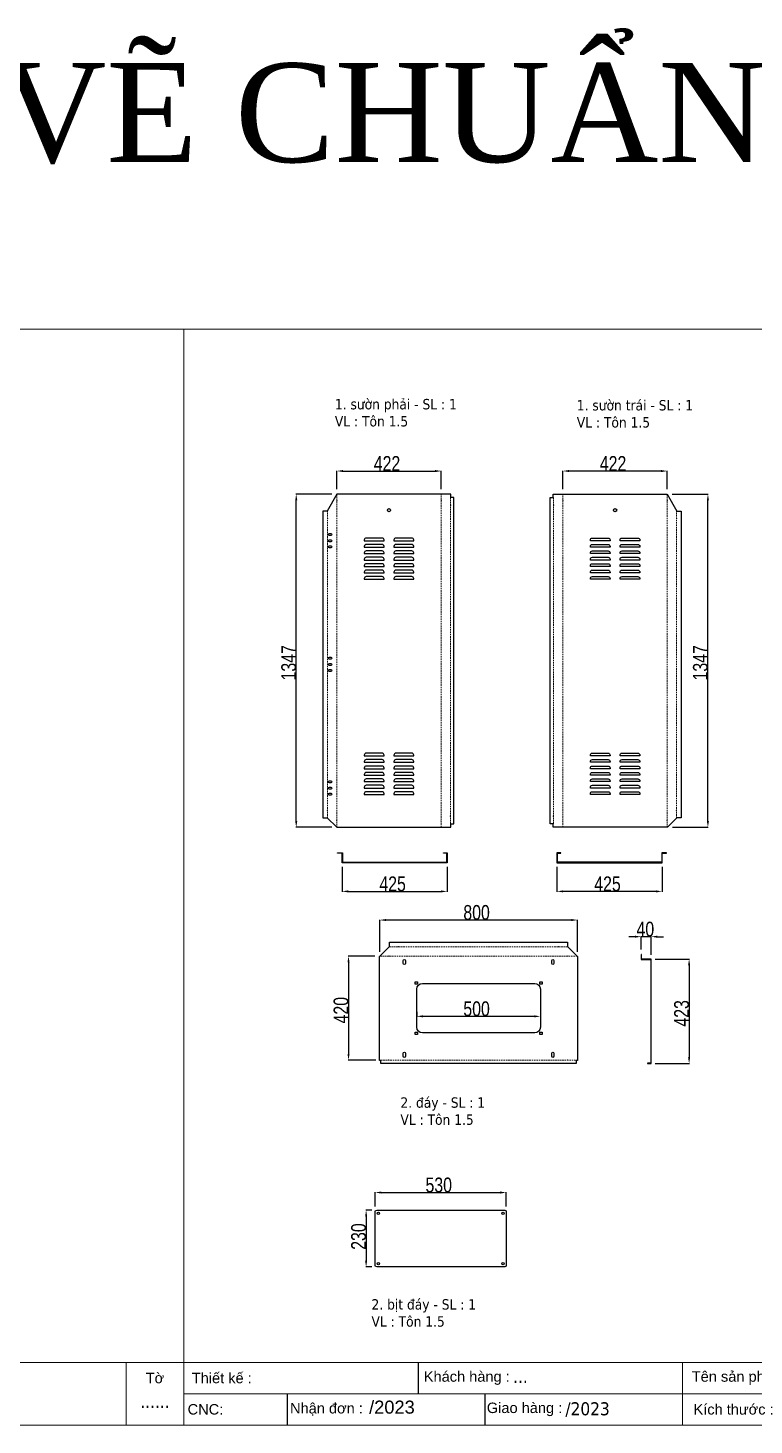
# Model space of a CAD drawing. Header units: inches. Extents: x 21 to 136330, y 8 to 58290.
# Drawn here: x 7314 to 10250, y 31248 to 36897 of the extents above; entities that cross this region are included whole.
import ezdxf
from ezdxf.enums import TextEntityAlignment as Align

# ---------------------------------------------------------------- set-up
doc = ezdxf.new("R2010")
doc.units = ezdxf.units.IN
doc.header["$MEASUREMENT"] = 0
doc.linetypes.add('HIDDEN', pattern=[9.525, 6.35, -3.175])
for name, color, linetype in [('0 KHUNG KT01', 7, 'Continuous'), ('1-EMC-ACESS', 4, 'Continuous'), ('@.0.DM. NÉT CHÍNH', 7, 'Continuous')]:
    doc.layers.add(name, color=color, linetype=linetype)
doc.layers.add('0 TĂNG CỨNG', color=7, linetype='Continuous', lineweight=15)
doc.layers.add('@.0.DM. NÉT ĐỨT', color=8, linetype='HIDDEN', lineweight=9)
doc.layers.add('@.DM. KÍCH THƯỚC', color=8, linetype='Continuous', transparency=0.2)
doc.layers.add('@.DM. KÍCH THƯỚC @ 1', color=8, linetype='Continuous', transparency=0.2)
doc.styles.add('ARIAL', font='arial.ttf')
doc.styles.add('Note Text (ISO)', font='tahoma.ttf')
doc.styles.add('roman', font='roman.shx', dxfattribs={"width": 0.8})
doc.styles.add('Tahoma (Input Text)', font='tahoma.ttf')
doc.dimstyles.new('Kích thước Duy Mạnh', dxfattribs={"dimtxt": 30, "dimasz": 25, "dimexe": 1.25, "dimexo": 20, "dimtad": 1, "dimdec": 1, "dimtxsty": 'roman', "dimcen": 2.5, "dimclrd": 8, "dimclre": 8, "dimclrt": 2, "dimadec": 0, "dimazin": 0, "dimtfac": 1, "dimtdec": 1, "dimtix": 1, "dimtmove": 0, "dimatfit": 3, "dimfxl": 1, "dimtfillclr": 1, "dimarcsym": 0})

# ---------------------------------------------------------------- blocks, each defined once
blk = doc.blocks.new('KHUNG KT1')
at = {"color": 7}
for p, q in [((7128, -4752), (0, -4752)), ((2294.1, -4752), (2294.1, -5040)), ((4052.8, -4752), (4052.8, -5040)), ((4868.8, -4752), (4868.8, -5040)), ((6864, -4752), (6864, -5040)), ((5128.7, -4812), (5128.7, -4980)), ((4848, -4896), (0, -4896))]:
    blk.add_line(p, q, dxfattribs=at)
blk.add_lwpolyline([(0, 0), (7128, 0), (7128, -5040), (0, -5040)], close=True, dxfattribs=at)
at = {"layer": '0 KHUNG KT01'}
for p, q in [((1077.9, -4752), (1077.9, -4896)), ((476.3, -4896), (476.3, -5040)), ((1385.1, -4896), (1385.1, -5040))]:
    blk.add_line(p, q, dxfattribs=at)
at = {"color": 2, "char_height": 48, "style": 'ARIAL'}
for s, insert, width, attachment_point in [('  Thiết kế :', (0, -4824), 2202.321, 4), ('  Khách hàng :', (1066.9, -4824), 2202.321, 4), ('  Tên sản phẩm :', (2299.1, -4824), 2202.321, 4), ('  Số lượng :', (4052.8, -4824), 2202.321, 4), ('cái', (4695, -4824), 2202.321, 4), ('Tờ', (6996, -4824), 264, 5), ('Thông\\Ptin :', (4998.8, -4896), 259.945, 5), ('CNC:', (18.2, -4968), 2202.321, 4), ('  Nhận đơn :', (451.9, -4968), 2202.321, 4), ('  Giao hàng :', (1356.7, -4968), 2202.321, 4), ('  Kích thước :', (2307, -4968), 2202.321, 4), ('  Loại tôn :', (4052.8, -4968), 2202.321, 4), ('mm', (3729.5, -4968), 2202.321, 4), ('mm', (4669.3, -4968), 2202.321, 4)]:
    blk.add_mtext(s, dxfattribs=dict(at, insert=insert, width=width, attachment_point=attachment_point))
at = {"color": 1, "style": 'Tahoma (Input Text)', "flags": 8}
for tag, p in [('#01', (328.9, -4851.1)), ('#03', (1514.7, -4846.3)), ('#05', (2819, -4851.1)), ('#07', (4424, -4851.1)), ('#09', (5172.9, -4851.1)), ('#02', (189.8, -4995.1)), ('#04', (1755.3, -4995.1)), ('#06', (2727.8, -4995.1)), ('#08', (4382.7, -4995.1)), ('#10', (5172.9, -4995.1))]:
    blk.add_attdef(tag, p, '', height=60, dxfattribs=at)
blk.add_attdef('#11', text='', height=60, dxfattribs=at).set_placement((6996, -4961.6), align=Align.CENTER)
at = {"layer": '0 TĂNG CỨNG', "color": 1, "style": 'ARIAL'}
blk.add_attdef('#12', (852.8, -4987.6), '', height=60, dxfattribs=at)
blk = doc.blocks.new('*D493')
at = {"layer": '@.DM. KÍCH THƯỚC', "color": 8, "lineweight": -2, "transparency": 16777216}
for p, q in [((8736, 33162.1), (8736, 33291.3)), ((9536, 33162.1), (9536, 33291.3))]:
    blk.add_line(p, q, dxfattribs=at)
at = {"layer": '@.DM. KÍCH THƯỚC', "lineweight": -2, "transparency": 16777216}
blk.add_line((9511, 33290), (8761, 33290), dxfattribs=at)
at = {"layer": '@.DM. KÍCH THƯỚC', "transparency": 16777216}
for points in [[(8761, 33294.2), (8761, 33285.9), (8736, 33290)], [(9511, 33294.2), (9511, 33285.9), (9536, 33290)]]:
    blk.add_solid(points, dxfattribs=at)
at = {"layer": 'Defpoints', "color": 0, "transparency": 16777216}
for p in [(8736, 33290), (8736, 33142.1), (9536, 33142.1)]:
    blk.add_point(p, dxfattribs=at)
at = {"layer": '@.DM. KÍCH THƯỚC', "color": 2, "transparency": 16777216, "insert": (9074.3, 33350.7), "char_height": 60, "attachment_point": 1, "style": 'roman'}
blk.add_mtext('800', dxfattribs=at)
blk = doc.blocks.new('*D494')
at = {"layer": '@.DM. KÍCH THƯỚC', "color": 8, "lineweight": -2, "transparency": 16777216}
for p, q in [((8718, 32131.2), (8718, 32189.5)), ((9248, 32131.2), (9248, 32189.5))]:
    blk.add_line(p, q, dxfattribs=at)
at = {"layer": '@.DM. KÍCH THƯỚC', "lineweight": -2, "transparency": 16777216}
blk.add_line((8743, 32188.2), (9223, 32188.2), dxfattribs=at)
at = {"layer": '@.DM. KÍCH THƯỚC', "transparency": 16777216}
for points in [[(8743, 32192.4), (8743, 32184), (8718, 32188.2)], [(9223, 32192.4), (9223, 32184), (9248, 32188.2)]]:
    blk.add_solid(points, dxfattribs=at)
at = {"layer": 'Defpoints', "color": 0, "transparency": 16777216}
for p in [(9248, 32188.2), (8718, 32111.2), (9248, 32111.2)]:
    blk.add_point(p, dxfattribs=at)
at = {"layer": '@.DM. KÍCH THƯỚC', "color": 2, "transparency": 16777216, "insert": (8921.3, 32248.8), "char_height": 60, "attachment_point": 1, "style": 'roman'}
blk.add_mtext('530', dxfattribs=at)
blk = doc.blocks.new('*D495')
at = {"layer": '@.DM. KÍCH THƯỚC', "color": 8, "lineweight": -2, "transparency": 16777216}
for p, q in [((8704, 32117.2), (8680, 32117.2)), ((8704, 31887.2), (8680, 31887.2))]:
    blk.add_line(p, q, dxfattribs=at)
at = {"layer": '@.DM. KÍCH THƯỚC', "lineweight": -2, "transparency": 16777216}
blk.add_line((8681.2, 32092.2), (8681.2, 31912.2), dxfattribs=at)
at = {"layer": '@.DM. KÍCH THƯỚC', "transparency": 16777216}
for points in [[(8677.1, 32092.2), (8685.4, 32092.2), (8681.2, 32117.2)], [(8677.1, 31912.2), (8685.4, 31912.2), (8681.2, 31887.2)]]:
    blk.add_solid(points, dxfattribs=at)
at = {"layer": 'Defpoints', "color": 0, "transparency": 16777216}
for p in [(8724, 32117.2), (8681.2, 31887.2), (8724, 31887.2)]:
    blk.add_point(p, dxfattribs=at)
at = {"layer": '@.DM. KÍCH THƯỚC', "color": 2, "transparency": 16777216, "insert": (8620.6, 31956.6), "char_height": 60, "attachment_point": 1, "rotation": 90, "style": 'roman'}
blk.add_mtext('230', dxfattribs=at)
blk = doc.blocks.new('*D496')
at = {"layer": '@.DM. KÍCH THƯỚC', "color": 8, "lineweight": -2, "transparency": 16777216}
for p, q in [((8886, 32919), (8886, 32899.4)), ((9386, 32919), (9386, 32899.4))]:
    blk.add_line(p, q, dxfattribs=at)
at = {"layer": '@.DM. KÍCH THƯỚC', "lineweight": -2, "transparency": 16777216}
blk.add_line((9361, 32900.6), (8911, 32900.6), dxfattribs=at)
at = {"layer": '@.DM. KÍCH THƯỚC', "transparency": 16777216}
for points in [[(8911, 32904.8), (8911, 32896.4), (8886, 32900.6)], [(9361, 32904.8), (9361, 32896.4), (9386, 32900.6)]]:
    blk.add_solid(points, dxfattribs=at)
at = {"layer": 'Defpoints', "color": 0, "transparency": 16777216}
for p in [(8886, 32939), (9386, 32939), (8886, 32900.6)]:
    blk.add_point(p, dxfattribs=at)
at = {"layer": '@.DM. KÍCH THƯỚC', "color": 2, "transparency": 16777216, "insert": (9074.3, 32961.2), "char_height": 60, "attachment_point": 1, "style": 'roman'}
blk.add_mtext('500', dxfattribs=at)
blk = doc.blocks.new('*D498')
at = {"layer": '@.DM. KÍCH THƯỚC', "color": 8, "lineweight": -2, "transparency": 16777216}
for p, q in [((8562.7, 35032.2), (8562.7, 35106.8)), ((8985.1, 35032.2), (8985.1, 35106.8))]:
    blk.add_line(p, q, dxfattribs=at)
at = {"layer": '@.DM. KÍCH THƯỚC', "lineweight": -2, "transparency": 16777216}
blk.add_line((8587.7, 35105.5), (8960.1, 35105.5), dxfattribs=at)
at = {"layer": '@.DM. KÍCH THƯỚC', "transparency": 16777216}
for points in [[(8587.7, 35109.7), (8587.7, 35101.3), (8562.7, 35105.5)], [(8960.1, 35109.7), (8960.1, 35101.3), (8985.1, 35105.5)]]:
    blk.add_solid(points, dxfattribs=at)
at = {"layer": 'Defpoints', "color": 0, "transparency": 16777216}
for p in [(8985.1, 35105.5), (8562.7, 35012.2), (8985.1, 35012.2)]:
    blk.add_point(p, dxfattribs=at)
at = {"layer": '@.DM. KÍCH THƯỚC', "color": 2, "transparency": 16777216, "insert": (8712.2, 35166.1), "char_height": 60, "attachment_point": 1, "style": 'roman'}
blk.add_mtext('422', dxfattribs=at)
blk = doc.blocks.new('*D499')
at = {"layer": '@.DM. KÍCH THƯỚC', "color": 8, "lineweight": -2, "transparency": 16777216}
for p, q in [((8542.7, 35012.2), (8397.4, 35012.2)), ((8542.1, 33665.2), (8397.4, 33665.2))]:
    blk.add_line(p, q, dxfattribs=at)
at = {"layer": '@.DM. KÍCH THƯỚC', "lineweight": -2, "transparency": 16777216}
blk.add_line((8398.6, 33690.2), (8398.6, 34987.2), dxfattribs=at)
at = {"layer": '@.DM. KÍCH THƯỚC', "transparency": 16777216}
for points in [[(8394.5, 34987.2), (8402.8, 34987.2), (8398.6, 35012.2)], [(8394.5, 33690.2), (8402.8, 33690.2), (8398.6, 33665.2)]]:
    blk.add_solid(points, dxfattribs=at)
at = {"layer": 'Defpoints', "color": 0, "transparency": 16777216}
for p in [(8398.6, 35012.2), (8562.7, 35012.2), (8562.1, 33665.2)]:
    blk.add_point(p, dxfattribs=at)
at = {"layer": '@.DM. KÍCH THƯỚC', "color": 2, "transparency": 16777216, "insert": (8338, 34258.7), "char_height": 60, "attachment_point": 1, "rotation": 90, "style": 'roman'}
blk.add_mtext('1347', dxfattribs=at)
blk = doc.blocks.new('*D502')
at = {"layer": '@.DM. KÍCH THƯỚC', "color": 8, "lineweight": -2, "transparency": 16777216}
for p, q in [((8716.9, 33143.8), (8608.9, 33143.8)), ((8721, 32723.4), (8608.9, 32723.4))]:
    blk.add_line(p, q, dxfattribs=at)
at = {"layer": '@.DM. KÍCH THƯỚC', "lineweight": -2, "transparency": 16777216}
blk.add_line((8610.1, 33118.8), (8610.1, 32748.4), dxfattribs=at)
at = {"layer": '@.DM. KÍCH THƯỚC', "transparency": 16777216}
for points in [[(8606, 33118.8), (8614.3, 33118.8), (8610.1, 33143.8)], [(8606, 32748.4), (8614.3, 32748.4), (8610.1, 32723.4)]]:
    blk.add_solid(points, dxfattribs=at)
at = {"layer": 'Defpoints', "color": 0, "transparency": 16777216}
for p in [(8736.9, 33143.8), (8610.1, 32723.4), (8741, 32723.4)]:
    blk.add_point(p, dxfattribs=at)
at = {"layer": '@.DM. KÍCH THƯỚC', "color": 2, "transparency": 16777216, "insert": (8549.5, 32871.9), "char_height": 60, "attachment_point": 1, "rotation": 90, "style": 'roman'}
blk.add_mtext('420', dxfattribs=at)
blk = doc.blocks.new('*D503')
at = {"layer": '@.DM. KÍCH THƯỚC', "color": 8, "lineweight": -2, "transparency": 16777216}
for p, q in [((9850.4, 33132.3), (9988.4, 33132.3)), ((9850.4, 32709.3), (9988.4, 32709.3))]:
    blk.add_line(p, q, dxfattribs=at)
at = {"layer": '@.DM. KÍCH THƯỚC', "lineweight": -2, "transparency": 16777216}
blk.add_line((9987.2, 33107.3), (9987.2, 32734.3), dxfattribs=at)
at = {"layer": '@.DM. KÍCH THƯỚC', "transparency": 16777216}
for points in [[(9983, 33107.3), (9991.3, 33107.3), (9987.2, 33132.3)], [(9983, 32734.3), (9991.3, 32734.3), (9987.2, 32709.3)]]:
    blk.add_solid(points, dxfattribs=at)
at = {"layer": 'Defpoints', "color": 0, "transparency": 16777216}
for p in [(9830.4, 33132.3), (9830.4, 32709.3), (9987.2, 32709.3)]:
    blk.add_point(p, dxfattribs=at)
at = {"layer": '@.DM. KÍCH THƯỚC', "color": 2, "transparency": 16777216, "insert": (9926.5, 32859.1), "char_height": 60, "attachment_point": 1, "rotation": 90, "style": 'roman'}
blk.add_mtext('423', dxfattribs=at)
blk = doc.blocks.new('*D504')
at = {"layer": '@.DM. KÍCH THƯỚC', "color": 8, "lineweight": -2, "transparency": 16777216}
for p, q in [((8583.9, 33504.9), (8583.9, 33404.5)), ((9008.9, 33504.9), (9008.9, 33404.5))]:
    blk.add_line(p, q, dxfattribs=at)
at = {"layer": '@.DM. KÍCH THƯỚC', "lineweight": -2, "transparency": 16777216}
blk.add_line((8608.9, 33405.8), (8983.9, 33405.8), dxfattribs=at)
at = {"layer": '@.DM. KÍCH THƯỚC', "transparency": 16777216}
for points in [[(8608.9, 33410), (8608.9, 33401.6), (8583.9, 33405.8)], [(8983.9, 33410), (8983.9, 33401.6), (9008.9, 33405.8)]]:
    blk.add_solid(points, dxfattribs=at)
at = {"layer": 'Defpoints', "color": 0, "transparency": 16777216}
for p in [(8583.9, 33524.9), (9008.9, 33524.9), (9008.9, 33405.8)]:
    blk.add_point(p, dxfattribs=at)
at = {"layer": '@.DM. KÍCH THƯỚC', "color": 2, "transparency": 16777216, "insert": (8734.7, 33466.4), "char_height": 60, "attachment_point": 1, "style": 'roman'}
blk.add_mtext('425', dxfattribs=at)
blk = doc.blocks.new('*D527')
at = {"layer": '@.DM. KÍCH THƯỚC', "lineweight": -2, "transparency": 16777216}
for p, q in [((9768.4, 33222.6), (9743.4, 33222.6)), ((9833.4, 33222.6), (9793.4, 33222.6)), ((9858.4, 33222.6), (9883.4, 33222.6))]:
    blk.add_line(p, q, dxfattribs=at)
at = {"layer": '@.DM. KÍCH THƯỚC', "color": 8, "lineweight": -2, "transparency": 16777216}
for p, q in [((9793.4, 33170.8), (9793.4, 33223.9)), ((9833.4, 33149.3), (9833.4, 33223.9))]:
    blk.add_line(p, q, dxfattribs=at)
at = {"layer": '@.DM. KÍCH THƯỚC', "transparency": 16777216}
for points in [[(9768.4, 33226.8), (9768.4, 33218.5), (9793.4, 33222.6)], [(9858.4, 33226.8), (9858.4, 33218.5), (9833.4, 33222.6)]]:
    blk.add_solid(points, dxfattribs=at)
at = {"layer": 'Defpoints', "color": 0, "transparency": 16777216}
for p in [(9793.4, 33222.6), (9793.4, 33150.8), (9833.4, 33129.3)]:
    blk.add_point(p, dxfattribs=at)
at = {"layer": '@.DM. KÍCH THƯỚC', "color": 2, "transparency": 16777216, "insert": (9774.5, 33283.3), "char_height": 60, "attachment_point": 1, "style": 'roman'}
blk.add_mtext('40', dxfattribs=at)
blk = doc.blocks.new('*D618')
at = {"layer": '@.DM. KÍCH THƯỚC', "color": 8, "lineweight": -2, "transparency": 16777216}
for p, q in [((9476.6, 35032.2), (9476.6, 35106.8)), ((9899, 35032.2), (9899, 35106.8))]:
    blk.add_line(p, q, dxfattribs=at)
at = {"layer": '@.DM. KÍCH THƯỚC', "lineweight": -2, "transparency": 16777216}
blk.add_line((9874, 35105.5), (9501.6, 35105.5), dxfattribs=at)
at = {"layer": '@.DM. KÍCH THƯỚC', "transparency": 16777216}
for points in [[(9501.6, 35109.7), (9501.6, 35101.3), (9476.6, 35105.5)], [(9874, 35109.7), (9874, 35101.3), (9899, 35105.5)]]:
    blk.add_solid(points, dxfattribs=at)
at = {"layer": 'Defpoints', "color": 0, "transparency": 16777216}
for p in [(9476.6, 35105.5), (9476.6, 35012.2), (9899, 35012.2)]:
    blk.add_point(p, dxfattribs=at)
at = {"layer": '@.DM. KÍCH THƯỚC', "color": 2, "transparency": 16777216, "insert": (9626.1, 35166.1), "char_height": 60, "attachment_point": 1, "style": 'roman'}
blk.add_mtext('422', dxfattribs=at)
blk = doc.blocks.new('*D619')
at = {"layer": '@.DM. KÍCH THƯỚC', "color": 8, "lineweight": -2, "transparency": 16777216}
for p, q in [((9919, 35012.2), (10064.4, 35012.2)), ((9919.6, 33665.2), (10064.4, 33665.2))]:
    blk.add_line(p, q, dxfattribs=at)
at = {"layer": '@.DM. KÍCH THƯỚC', "lineweight": -2, "transparency": 16777216}
blk.add_line((10063.1, 33690.2), (10063.1, 34987.2), dxfattribs=at)
at = {"layer": '@.DM. KÍCH THƯỚC', "transparency": 16777216}
for points in [[(10058.9, 34987.2), (10067.3, 34987.2), (10063.1, 35012.2)], [(10058.9, 33690.2), (10067.3, 33690.2), (10063.1, 33665.2)]]:
    blk.add_solid(points, dxfattribs=at)
at = {"layer": 'Defpoints', "color": 0, "transparency": 16777216}
for p in [(9899, 35012.2), (10063.1, 35012.2), (9899.6, 33665.2)]:
    blk.add_point(p, dxfattribs=at)
at = {"layer": '@.DM. KÍCH THƯỚC', "color": 2, "transparency": 16777216, "insert": (10002.5, 34258.7), "char_height": 60, "attachment_point": 1, "rotation": 90, "style": 'roman'}
blk.add_mtext('1347', dxfattribs=at)
blk = doc.blocks.new('*D620')
at = {"layer": '@.DM. KÍCH THƯỚC', "color": 8, "lineweight": -2, "transparency": 16777216}
for p, q in [((9452.8, 33504.9), (9452.8, 33404.5)), ((9877.8, 33504.9), (9877.8, 33404.5))]:
    blk.add_line(p, q, dxfattribs=at)
at = {"layer": '@.DM. KÍCH THƯỚC', "lineweight": -2, "transparency": 16777216}
blk.add_line((9852.8, 33405.8), (9477.8, 33405.8), dxfattribs=at)
at = {"layer": '@.DM. KÍCH THƯỚC', "transparency": 16777216}
for points in [[(9477.8, 33410), (9477.8, 33401.6), (9452.8, 33405.8)], [(9852.8, 33410), (9852.8, 33401.6), (9877.8, 33405.8)]]:
    blk.add_solid(points, dxfattribs=at)
at = {"layer": 'Defpoints', "color": 0, "transparency": 16777216}
for p in [(9452.8, 33524.9), (9877.8, 33524.9), (9452.8, 33405.8)]:
    blk.add_point(p, dxfattribs=at)
at = {"layer": '@.DM. KÍCH THƯỚC', "color": 2, "transparency": 16777216, "insert": (9603.6, 33466.4), "char_height": 60, "attachment_point": 1, "style": 'roman'}
blk.add_mtext('425', dxfattribs=at)

msp = doc.modelspace()

# ---------------------------------------------------------------- linework, layer by layer
at = {"layer": '@.0.DM. NÉT CHÍNH', "color": 1}
for p, q in [((8562.6901, 34986.5684), (8562.6901, 34985.0684)), ((8985.0831, 34987.7246), (8985.0831, 34986.2246)), ((9476.6461, 34987.7246), (9476.6461, 34986.2246)), ((9899.039, 34986.5684), (9899.039, 34985.0684)), ((8525.2972, 34914.9804), (8525.2972, 34913.4804)), ((9022.476, 34968.1879), (9022.476, 34966.6879)), ((9439.2532, 34968.1879), (9439.2532, 34966.6879)), ((9936.432, 34914.9804), (9936.432, 34913.4804)), ((8525.2972, 33732.3077), (8525.2972, 33733.8077)), ((9936.432, 33732.3077), (9936.432, 33733.8077)), ((8562.6901, 33690.8672), (8562.6901, 33692.3672)), ((8985.0831, 33689.711), (8985.0831, 33691.211)), ((9022.476, 33709.2477), (9022.476, 33710.7477)), ((9439.2532, 33709.2477), (9439.2532, 33710.7477)), ((9476.6461, 33689.711), (9476.6461, 33691.211)), ((9899.039, 33690.8672), (9899.039, 33692.3672)), ((8812.1394, 33181.2284), (8810.6394, 33181.2284)), ((9460.7766, 33181.2284), (9459.2766, 33181.2284)), ((8774.4087, 33143.8354), (8772.9087, 33143.8354)), ((9498.6886, 33143.8354), (9497.1886, 33143.8354)), ((8773.5004, 32723.4425), (8772.0004, 32723.4425)), ((9497.3546, 32723.4425), (9495.8546, 32723.4425))]:
    msp.add_line(p, q, dxfattribs=at)
at = {"layer": '@.0.DM. NÉT CHÍNH'}
for p, q in [((9022.5036, 34998.2178), (9023.7281, 34998.2178)), ((9439.2256, 34998.2178), (9438.0011, 34998.2178)), ((9022.5036, 33679.2178), (9023.7281, 33679.2178)), ((9439.2256, 33679.2178), (9438.0011, 33679.2178)), ((8740.9822, 32722.1754), (8740.9822, 32723.407)), ((9530.9822, 32722.1754), (9530.9822, 32723.407))]:
    msp.add_line(p, q, dxfattribs=at)
for points in [[(8562.4937, 33665.2178), (9023.7795, 33665.2178), (9023.7795, 33679.2178), (9036.1724, 33679.2178), (9036.1724, 34998.2178), (9023.7795, 34998.2178), (9023.7795, 35012.2178), (8563.1365, 35012.2178), (8523.9937, 34943.7178), (8506.6008, 34943.7178), (8506.6008, 33703.7178), (8523.9937, 33703.7178)], [(9899.2355, 33665.2178), (9437.9497, 33665.2178), (9437.9497, 33679.2178), (9425.5567, 33679.2178), (9425.5567, 34998.2178), (9437.9497, 34998.2178), (9437.9497, 35012.2178), (9898.5926, 35012.2178), (9937.7355, 34943.7178), (9955.1284, 34943.7178), (9955.1284, 33703.7178), (9937.7355, 33703.7178)], [(8565.3795, 33561.9002), (8585.3795, 33561.9002), (8585.3795, 33523.4002), (9007.3795, 33523.4002), (9007.3795, 33560.4002), (8993.8795, 33560.4002), (8993.8795, 33561.9002), (9008.8795, 33561.9002), (9008.8795, 33521.9002), (8583.8795, 33521.9002), (8583.8795, 33560.4002), (8565.3795, 33560.4002)], [(9896.3497, 33561.9002), (9876.3497, 33561.9002), (9876.3497, 33523.4002), (9454.3497, 33523.4002), (9454.3497, 33560.4002), (9467.8497, 33560.4002), (9467.8497, 33561.9002), (9452.8497, 33561.9002), (9452.8497, 33521.9002), (9877.8497, 33521.9002), (9877.8497, 33560.4002), (9896.3497, 33560.4002)], [(9495.9822, 33182.5319), (9535.9822, 33142.5319), (9535.9822, 32722.139), (9530.9822, 32722.139), (9530.9822, 32709.7461), (8740.9822, 32709.7461), (8740.9822, 32722.139), (8735.9822, 32722.139), (8735.9822, 33142.5319), (8775.9822, 33182.5319), (8775.9822, 33199.9248), (9495.9822, 33199.9248)], [(9833.3901, 33132.3495), (9794.8901, 33132.3495), (9794.8901, 33150.8495), (9793.3901, 33150.8495), (9793.3901, 33130.8495), (9831.8901, 33130.8495), (9831.8901, 32710.8495), (9818.3901, 32710.8495), (9818.3901, 32709.3495), (9833.3901, 32709.3495)]]:
    msp.add_lwpolyline(points, close=True, dxfattribs=at)
at = {"layer": '@.0.DM. NÉT CHÍNH', "color": 2}
for points in [[(8538.4937, 34844.7178), (8532.4937, 34844.7178, -1), (8532.4937, 34852.7178), (8538.4937, 34852.7178, -1)], [(8532.4937, 34827.7178), (8538.4937, 34827.7178, -1), (8538.4937, 34819.7178), (8532.4937, 34819.7178, -1)], [(8532.4937, 34802.7178), (8538.4937, 34802.7178, -1), (8538.4937, 34794.7178), (8532.4937, 34794.7178, -1)], [(8745.8884, 34834.7178), (8681.8884, 34834.7178, 0.414213562), (8673.8884, 34826.7178), (8673.8884, 34823.7178), (8753.8884, 34823.7178), (8753.8884, 34826.7178, 0.414213562)], [(8745.8884, 34808.7178), (8681.8884, 34808.7178, 0.414213562), (8673.8884, 34800.7178), (8673.8884, 34797.7178), (8753.8884, 34797.7178), (8753.8884, 34800.7178, 0.414213562)], [(8865.8884, 34834.7178), (8801.8884, 34834.7178, 0.414213562), (8793.8884, 34826.7178), (8793.8884, 34823.7178), (8873.8884, 34823.7178), (8873.8884, 34826.7178, 0.414213562)], [(8865.8884, 34808.7178), (8801.8884, 34808.7178, 0.414213562), (8793.8884, 34800.7178), (8793.8884, 34797.7178), (8873.8884, 34797.7178), (8873.8884, 34800.7178, 0.414213562)], [(9595.8408, 34834.7178), (9659.8408, 34834.7178, -0.414213562), (9667.8408, 34826.7178), (9667.8408, 34823.7178), (9587.8408, 34823.7178), (9587.8408, 34826.7178, -0.414213562)], [(9595.8408, 34808.7178), (9659.8408, 34808.7178, -0.414213562), (9667.8408, 34800.7178), (9667.8408, 34797.7178), (9587.8408, 34797.7178), (9587.8408, 34800.7178, -0.414213562)], [(9715.8408, 34834.7178), (9779.8408, 34834.7178, -0.414213562), (9787.8408, 34826.7178), (9787.8408, 34823.7178), (9707.8408, 34823.7178), (9707.8408, 34826.7178, -0.414213562)], [(9715.8408, 34808.7178), (9779.8408, 34808.7178, -0.414213562), (9787.8408, 34800.7178), (9787.8408, 34797.7178), (9707.8408, 34797.7178), (9707.8408, 34800.7178, -0.414213562)], [(8745.8884, 34782.7178), (8681.8884, 34782.7178, 0.414213562), (8673.8884, 34774.7178), (8673.8884, 34771.7178), (8753.8884, 34771.7178), (8753.8884, 34774.7178, 0.414213562)], [(8745.8884, 34756.7178), (8681.8884, 34756.7178, 0.414213562), (8673.8884, 34748.7178), (8673.8884, 34745.7178), (8753.8884, 34745.7178), (8753.8884, 34748.7178, 0.414213562)], [(8865.8884, 34782.7178), (8801.8884, 34782.7178, 0.414213562), (8793.8884, 34774.7178), (8793.8884, 34771.7178), (8873.8884, 34771.7178), (8873.8884, 34774.7178, 0.414213562)], [(8865.8884, 34756.7178), (8801.8884, 34756.7178, 0.414213562), (8793.8884, 34748.7178), (8793.8884, 34745.7178), (8873.8884, 34745.7178), (8873.8884, 34748.7178, 0.414213562)], [(9595.8408, 34782.7178), (9659.8408, 34782.7178, -0.414213562), (9667.8408, 34774.7178), (9667.8408, 34771.7178), (9587.8408, 34771.7178), (9587.8408, 34774.7178, -0.414213562)], [(9595.8408, 34756.7178), (9659.8408, 34756.7178, -0.414213562), (9667.8408, 34748.7178), (9667.8408, 34745.7178), (9587.8408, 34745.7178), (9587.8408, 34748.7178, -0.414213562)], [(9715.8408, 34782.7178), (9779.8408, 34782.7178, -0.414213562), (9787.8408, 34774.7178), (9787.8408, 34771.7178), (9707.8408, 34771.7178), (9707.8408, 34774.7178, -0.414213562)], [(9715.8408, 34756.7178), (9779.8408, 34756.7178, -0.414213562), (9787.8408, 34748.7178), (9787.8408, 34745.7178), (9707.8408, 34745.7178), (9707.8408, 34748.7178, -0.414213562)], [(8745.8884, 34730.7178), (8681.8884, 34730.7178, 0.414213562), (8673.8884, 34722.7178), (8673.8884, 34719.7178), (8753.8884, 34719.7178), (8753.8884, 34722.7178, 0.414213562)], [(8745.8884, 34704.7178), (8681.8884, 34704.7178, 0.414213562), (8673.8884, 34696.7178), (8673.8884, 34693.7178), (8753.8884, 34693.7178), (8753.8884, 34696.7178, 0.414213562)], [(8865.8884, 34730.7178), (8801.8884, 34730.7178, 0.414213562), (8793.8884, 34722.7178), (8793.8884, 34719.7178), (8873.8884, 34719.7178), (8873.8884, 34722.7178, 0.414213562)], [(8865.8884, 34704.7178), (8801.8884, 34704.7178, 0.414213562), (8793.8884, 34696.7178), (8793.8884, 34693.7178), (8873.8884, 34693.7178), (8873.8884, 34696.7178, 0.414213562)], [(9595.8408, 34730.7178), (9659.8408, 34730.7178, -0.414213562), (9667.8408, 34722.7178), (9667.8408, 34719.7178), (9587.8408, 34719.7178), (9587.8408, 34722.7178, -0.414213562)], [(9595.8408, 34704.7178), (9659.8408, 34704.7178, -0.414213562), (9667.8408, 34696.7178), (9667.8408, 34693.7178), (9587.8408, 34693.7178), (9587.8408, 34696.7178, -0.414213562)], [(9715.8408, 34730.7178), (9779.8408, 34730.7178, -0.414213562), (9787.8408, 34722.7178), (9787.8408, 34719.7178), (9707.8408, 34719.7178), (9707.8408, 34722.7178, -0.414213562)], [(9715.8408, 34704.7178), (9779.8408, 34704.7178, -0.414213562), (9787.8408, 34696.7178), (9787.8408, 34693.7178), (9707.8408, 34693.7178), (9707.8408, 34696.7178, -0.414213562)], [(8745.8884, 34678.7178), (8681.8884, 34678.7178, 0.414213562), (8673.8884, 34670.7178), (8673.8884, 34667.7178), (8753.8884, 34667.7178), (8753.8884, 34670.7178, 0.414213562)], [(8865.8884, 34678.7178), (8801.8884, 34678.7178, 0.414213562), (8793.8884, 34670.7178), (8793.8884, 34667.7178), (8873.8884, 34667.7178), (8873.8884, 34670.7178, 0.414213562)], [(9595.8408, 34678.7178), (9659.8408, 34678.7178, -0.414213562), (9667.8408, 34670.7178), (9667.8408, 34667.7178), (9587.8408, 34667.7178), (9587.8408, 34670.7178, -0.414213562)], [(9715.8408, 34678.7178), (9779.8408, 34678.7178, -0.414213562), (9787.8408, 34670.7178), (9787.8408, 34667.7178), (9707.8408, 34667.7178), (9707.8408, 34670.7178, -0.414213562)], [(8538.4937, 34344.7178), (8532.4937, 34344.7178, -1), (8532.4937, 34352.7178), (8538.4937, 34352.7178, -1)], [(8538.4937, 34319.7178), (8532.4937, 34319.7178, -1), (8532.4937, 34327.7178), (8538.4937, 34327.7178, -1)], [(8538.4937, 34294.7178), (8532.4937, 34294.7178, -1), (8532.4937, 34302.7178), (8538.4937, 34302.7178, -1)], [(8745.8884, 33964.7178), (8681.8884, 33964.7178, 0.414213562), (8673.8884, 33956.7178), (8673.8884, 33953.7178), (8753.8884, 33953.7178), (8753.8884, 33956.7178, 0.414213562)], [(8865.8884, 33964.7178), (8801.8884, 33964.7178, 0.414213562), (8793.8884, 33956.7178), (8793.8884, 33953.7178), (8873.8884, 33953.7178), (8873.8884, 33956.7178, 0.414213562)], [(9595.8408, 33964.7178), (9659.8408, 33964.7178, -0.414213562), (9667.8408, 33956.7178), (9667.8408, 33953.7178), (9587.8408, 33953.7178), (9587.8408, 33956.7178, -0.414213562)], [(9715.8408, 33964.7178), (9779.8408, 33964.7178, -0.414213562), (9787.8408, 33956.7178), (9787.8408, 33953.7178), (9707.8408, 33953.7178), (9707.8408, 33956.7178, -0.414213562)], [(8745.8884, 33938.7178), (8681.8884, 33938.7178, 0.414213562), (8673.8884, 33930.7178), (8673.8884, 33927.7178), (8753.8884, 33927.7178), (8753.8884, 33930.7178, 0.414213562)], [(8745.8884, 33912.7178), (8681.8884, 33912.7178, 0.414213562), (8673.8884, 33904.7178), (8673.8884, 33901.7178), (8753.8884, 33901.7178), (8753.8884, 33904.7178, 0.414213562)], [(8865.8884, 33938.7178), (8801.8884, 33938.7178, 0.414213562), (8793.8884, 33930.7178), (8793.8884, 33927.7178), (8873.8884, 33927.7178), (8873.8884, 33930.7178, 0.414213562)], [(8865.8884, 33912.7178), (8801.8884, 33912.7178, 0.414213562), (8793.8884, 33904.7178), (8793.8884, 33901.7178), (8873.8884, 33901.7178), (8873.8884, 33904.7178, 0.414213562)], [(9595.8408, 33938.7178), (9659.8408, 33938.7178, -0.414213562), (9667.8408, 33930.7178), (9667.8408, 33927.7178), (9587.8408, 33927.7178), (9587.8408, 33930.7178, -0.414213562)], [(9595.8408, 33912.7178), (9659.8408, 33912.7178, -0.414213562), (9667.8408, 33904.7178), (9667.8408, 33901.7178), (9587.8408, 33901.7178), (9587.8408, 33904.7178, -0.414213562)], [(9715.8408, 33938.7178), (9779.8408, 33938.7178, -0.414213562), (9787.8408, 33930.7178), (9787.8408, 33927.7178), (9707.8408, 33927.7178), (9707.8408, 33930.7178, -0.414213562)], [(9715.8408, 33912.7178), (9779.8408, 33912.7178, -0.414213562), (9787.8408, 33904.7178), (9787.8408, 33901.7178), (9707.8408, 33901.7178), (9707.8408, 33904.7178, -0.414213562)], [(8532.4937, 33852.7178), (8538.4937, 33852.7178, -1), (8538.4937, 33844.7178), (8532.4937, 33844.7178, -1)], [(8745.8884, 33886.7178), (8681.8884, 33886.7178, 0.414213562), (8673.8884, 33878.7178), (8673.8884, 33875.7178), (8753.8884, 33875.7178), (8753.8884, 33878.7178, 0.414213562)], [(8745.8884, 33860.7178), (8681.8884, 33860.7178, 0.414213562), (8673.8884, 33852.7178), (8673.8884, 33849.7178), (8753.8884, 33849.7178), (8753.8884, 33852.7178, 0.414213562)], [(8865.8884, 33886.7178), (8801.8884, 33886.7178, 0.414213562), (8793.8884, 33878.7178), (8793.8884, 33875.7178), (8873.8884, 33875.7178), (8873.8884, 33878.7178, 0.414213562)], [(8865.8884, 33860.7178), (8801.8884, 33860.7178, 0.414213562), (8793.8884, 33852.7178), (8793.8884, 33849.7178), (8873.8884, 33849.7178), (8873.8884, 33852.7178, 0.414213562)], [(9595.8408, 33886.7178), (9659.8408, 33886.7178, -0.414213562), (9667.8408, 33878.7178), (9667.8408, 33875.7178), (9587.8408, 33875.7178), (9587.8408, 33878.7178, -0.414213562)], [(9595.8408, 33860.7178), (9659.8408, 33860.7178, -0.414213562), (9667.8408, 33852.7178), (9667.8408, 33849.7178), (9587.8408, 33849.7178), (9587.8408, 33852.7178, -0.414213562)], [(9715.8408, 33886.7178), (9779.8408, 33886.7178, -0.414213562), (9787.8408, 33878.7178), (9787.8408, 33875.7178), (9707.8408, 33875.7178), (9707.8408, 33878.7178, -0.414213562)], [(9715.8408, 33860.7178), (9779.8408, 33860.7178, -0.414213562), (9787.8408, 33852.7178), (9787.8408, 33849.7178), (9707.8408, 33849.7178), (9707.8408, 33852.7178, -0.414213562)], [(8532.4937, 33827.7178), (8538.4937, 33827.7178, -1), (8538.4937, 33819.7178), (8532.4937, 33819.7178, -1)], [(8532.4937, 33802.7178), (8538.4937, 33802.7178, -1), (8538.4937, 33794.7178), (8532.4937, 33794.7178, -1)], [(8745.8884, 33834.7178), (8681.8884, 33834.7178, 0.414213562), (8673.8884, 33826.7178), (8673.8884, 33823.7178), (8753.8884, 33823.7178), (8753.8884, 33826.7178, 0.414213562)], [(8745.8884, 33808.7178), (8681.8884, 33808.7178, 0.414213562), (8673.8884, 33800.7178), (8673.8884, 33797.7178), (8753.8884, 33797.7178), (8753.8884, 33800.7178, 0.414213562)], [(8865.8884, 33834.7178), (8801.8884, 33834.7178, 0.414213562), (8793.8884, 33826.7178), (8793.8884, 33823.7178), (8873.8884, 33823.7178), (8873.8884, 33826.7178, 0.414213562)], [(8865.8884, 33808.7178), (8801.8884, 33808.7178, 0.414213562), (8793.8884, 33800.7178), (8793.8884, 33797.7178), (8873.8884, 33797.7178), (8873.8884, 33800.7178, 0.414213562)], [(9595.8408, 33834.7178), (9659.8408, 33834.7178, -0.414213562), (9667.8408, 33826.7178), (9667.8408, 33823.7178), (9587.8408, 33823.7178), (9587.8408, 33826.7178, -0.414213562)], [(9595.8408, 33808.7178), (9659.8408, 33808.7178, -0.414213562), (9667.8408, 33800.7178), (9667.8408, 33797.7178), (9587.8408, 33797.7178), (9587.8408, 33800.7178, -0.414213562)], [(9715.8408, 33834.7178), (9779.8408, 33834.7178, -0.414213562), (9787.8408, 33826.7178), (9787.8408, 33823.7178), (9707.8408, 33823.7178), (9707.8408, 33826.7178, -0.414213562)], [(9715.8408, 33808.7178), (9779.8408, 33808.7178, -0.414213562), (9787.8408, 33800.7178), (9787.8408, 33797.7178), (9707.8408, 33797.7178), (9707.8408, 33800.7178, -0.414213562)], [(8831.4822, 33114.139), (8831.4822, 33126.139, -1), (8840.4822, 33126.139), (8840.4822, 33114.139, -1)], [(9440.4822, 33126.139), (9440.4822, 33114.139, -1), (9431.4822, 33114.139), (9431.4822, 33126.139, -1)], [(9362.9822, 32833.639), (8908.9822, 32833.639, -0.414213562), (8885.9822, 32856.639), (8885.9822, 33010.639, -0.414213562), (8908.9822, 33033.639), (9362.9822, 33033.639, -0.414213562), (9385.9822, 33010.639), (9385.9822, 32856.639, -0.414213562)], [(8840.4822, 32751.139), (8840.4822, 32739.139, -1), (8831.4822, 32739.139), (8831.4822, 32751.139, -1)], [(9431.4822, 32739.139), (9431.4822, 32751.139, -1), (9440.4822, 32751.139), (9440.4822, 32739.139, -1)]]:
    msp.add_lwpolyline(points, format="xyb", close=True, dxfattribs=at)
for points in [[(8888.4822, 33040.139), (8888.4822, 33031.139), (8879.4822, 33031.139), (8879.4822, 33040.139)], [(9383.4822, 33031.139), (9383.4822, 33040.139), (9392.4822, 33040.139), (9392.4822, 33031.139)], [(8888.4822, 32836.139), (8888.4822, 32827.139), (8879.4822, 32827.139), (8879.4822, 32836.139)], [(9383.4822, 32827.139), (9383.4822, 32836.139), (9392.4822, 32836.139), (9392.4822, 32827.139)]]:
    msp.add_lwpolyline(points, close=True, dxfattribs=at)
at = {"layer": '@.0.DM. NÉT CHÍNH'}
msp.add_lwpolyline([(9242.0201, 32117.1772, -0.414213562), (9248.0201, 32111.1772), (9248.0201, 31893.1772, -0.414213562), (9242.0201, 31887.1772), (8724.0201, 31887.1772, -0.414213562), (8718.0201, 31893.1772), (8718.0201, 32111.1772, -0.414213562), (8724.0201, 32117.1772)], format="xyb", close=True, dxfattribs=at)
at = {"layer": '@.0.DM. NÉT CHÍNH', "color": 2}
for centre, radius in [((8773.8866, 34947.2178), 6.5), ((9687.8426, 34947.2178), 6.5), ((8731.0201, 32104.1772), 4.5), ((9235.0201, 32104.1772), 4.5), ((8731.0201, 31900.1772), 4.5), ((9235.0201, 31900.1772), 4.5)]:
    msp.add_circle(centre, radius, dxfattribs=at)
at = {"layer": '@.0.DM. NÉT ĐỨT'}
for p, q in [((8562.6901, 35012.1801), (8562.6901, 33665.2178)), ((8985.0831, 33665.2178), (8985.0831, 35012.2178)), ((9022.476, 33679.2178), (9022.476, 34998.2178)), ((9439.2532, 33679.2178), (9439.2532, 34998.2178)), ((9476.6461, 33665.2178), (9476.6461, 35012.2178)), ((9899.039, 35012.1801), (9899.039, 33665.2178)), ((8525.2972, 33702.2178), (8525.2972, 34946.3428)), ((9936.432, 33702.2178), (9936.432, 34946.3428)), ((8774.4822, 33181.2284), (9497.4822, 33181.2284)), ((9535.1035, 33143.8354), (8736.8609, 33143.8354)), ((8740.9822, 32723.4425), (9530.9822, 32723.4425))]:
    msp.add_line(p, q, dxfattribs=at)

# ---------------------------------------------------------------- block references
at = {"layer": '0 TĂNG CỨNG', "color": 1}
ref = msp.add_blockref('KHUNG KT1', (1675.9116, 35679.6427), dxfattribs=dict(at, xscale=0.8792977987369557, yscale=0.8792977987369557, zscale=0.8792977987369557))
ref.add_attrib('#12', '/2023', (2425.8203, 31294.0521), dxfattribs={"color": 1, "height": 52.75787, "style": 'ARIAL'})
ref.add_attrib('#03', '...', (3007.8001, 31418.2809), dxfattribs={"layer": '0', "color": 1, "height": 52.75787, "style": 'Tahoma (Input Text)'})
ref.add_attrib('#04', '/2023', (3219.3456, 31287.497), dxfattribs={"layer": '0', "color": 1, "height": 52.75787, "style": 'Tahoma (Input Text)'})
ref.add_attrib('#05', 'Tủ điện ngoài troi', (4154.6601, 31414.1159), dxfattribs={"layer": '0', "color": 1, "height": 52.757868, "style": 'Tahoma (Input Text)'})
ref.add_attrib('#06', '1500x800x450', (4074.4972, 31287.497), dxfattribs={"layer": '0', "color": 1, "height": 52.757868, "style": 'Tahoma (Input Text)'})
ref.add_attrib('#07', '01', (5565.9381, 31414.1159), dxfattribs={"layer": '0', "color": 1, "height": 52.75787, "style": 'Tahoma (Input Text)'})
ref.add_attrib('#08', '1.5', (5529.5695, 31287.497), dxfattribs={"layer": '0', "color": 1, "height": 52.75787, "style": 'Tahoma (Input Text)'})
ref.add_attrib('#10', 'Sơn tĩnh điện màu Ghi RAL 7035', (6224.4311, 31287.497), dxfattribs={"layer": '0', "color": 1, "height": 52.757868, "style": 'Tahoma (Input Text)'})
ref.add_attrib('#09', 'Tủ ngoài troi - 2 cánh - panel', (6224.4311, 31414.1159), dxfattribs={"layer": '0', "color": 1, "height": 52.757868, "style": 'Tahoma (Input Text)'})
ref.add_attrib('#11', '......', dxfattribs={"layer": '0', "color": 1, "height": 52.75787, "style": 'Tahoma (Input Text)'}).set_placement((7827.4647, 31316.8883), align=Align.CENTER)
ref = msp.add_blockref('KHUNG KT1', (7943.5463, 35679.6427), dxfattribs=dict(at, xscale=0.8792977987369557, yscale=0.8792977987369557, zscale=0.8792977987369557))
ref.add_attrib('#12', '/2023', (8693.455, 31294.0521), dxfattribs={"color": 1, "height": 52.75787, "style": 'ARIAL'})
ref.add_attrib('#03', '...', (9275.4348, 31418.2809), dxfattribs={"layer": '0', "color": 1, "height": 52.75787, "style": 'Tahoma (Input Text)'})
ref.add_attrib('#04', '/2023', (9486.9803, 31287.497), dxfattribs={"layer": '0', "color": 1, "height": 52.75787, "style": 'Tahoma (Input Text)'})
ref.add_attrib('#05', 'Tủ điện ngoài troi', (10422.2948, 31414.1159), dxfattribs={"layer": '0', "color": 1, "height": 52.757868, "style": 'Tahoma (Input Text)'})
ref.add_attrib('#06', '1500x800x450', (10342.1319, 31287.497), dxfattribs={"layer": '0', "color": 1, "height": 52.757868, "style": 'Tahoma (Input Text)'})
ref.add_attrib('#07', '01', (11833.5728, 31414.1159), dxfattribs={"layer": '0', "color": 1, "height": 52.75787, "style": 'Tahoma (Input Text)'})
ref.add_attrib('#08', '1.5', (11797.2042, 31287.497), dxfattribs={"layer": '0', "color": 1, "height": 52.75787, "style": 'Tahoma (Input Text)'})
ref.add_attrib('#10', 'Sơn tĩnh điện màu Ghi RAL 7035', (12492.0658, 31287.497), dxfattribs={"layer": '0', "color": 1, "height": 52.757868, "style": 'Tahoma (Input Text)'})
ref.add_attrib('#09', 'Tủ ngoài troi - 2 cánh - panel', (12492.0658, 31414.1159), dxfattribs={"layer": '0', "color": 1, "height": 52.757868, "style": 'Tahoma (Input Text)'})
ref.add_attrib('#11', '......', dxfattribs={"layer": '0', "color": 1, "height": 52.75787, "style": 'Tahoma (Input Text)'}).set_placement((14095.0994, 31316.8883), align=Align.CENTER)

# ---------------------------------------------------------------- texts
at = {"layer": '1-EMC-ACESS', "color": 1, "linetype": 'ByBlock', "lineweight": -2, "insert": (11054.8335, 36754.8341), "char_height": 400.0752, "width": 13787.318684, "attachment_point": 2, "style": 'ARIAL'}
msp.add_mtext('{\\fTimes New Roman|b0|i0|c0|p18;\\C2;BẢN VẼ CHUẨN GỐC 2 CÁNH TÔN 1.5}', dxfattribs=at)
at = {"layer": '@.0.DM. NÉT CHÍNH', "color": 2, "char_height": 41.999999, "width": 551.411705, "attachment_point": 1, "line_spacing_factor": 0.987884, "style": 'Note Text (ISO)'}
for s, insert in [('\\fTahoma|b0|i0;1. sườn phải - SL : 1\\P\\fTahoma|b0|i0;VL : Tôn 1.5', (8555.0217, 35396.9108)), ('\\fTahoma|b0|i0;1. sườn trái - SL : 1\\P\\fTahoma|b0|i0;VL : Tôn 1.5\\P', (9533.0434, 35392.5735)), ('\\fTahoma|b0|i0;2. đáy - SL : 1\\P\\fTahoma|b0|i0;VL : Tôn 1.5\\P', (8819.9183, 32573.0859)), ('\\fTahoma|b0|i0;2. bịt đáy - SL : 1\\P\\fTahoma|b0|i0;VL : Tôn 1.5\\P', (8702.9776, 31757.0063))]:
    msp.add_mtext(s, dxfattribs=dict(at, insert=insert))

# ---------------------------------------------------------------- dimensions: what is measured, and where the dimension line sits
at = {"layer": '@.DM. KÍCH THƯỚC @ 1', "color": 0}
for base, p1, p2, angle, override, picture, middle in [((8985.0831, 35105.5065), (8562.6901, 35012.1801), (8985.0831, 35012.2178), 180, {"dimscale": 1, "dimtxt": 60, "dimdec": 0, "dimclrd": 256, "dimtdec": 0, "dimtix": 1, "dimtofl": 0, "dimtmove": 0, "dimatfit": 1}, '*D498', (8773.8866, 35105.5065)), ((8398.623, 35012.2178), (8562.1246, 33665.2178), (8562.7122, 35012.2178), 270, {"dimscale": 1, "dimtxt": 60, "dimdec": 0, "dimclrd": 256, "dimtdec": 0, "dimtix": 1, "dimtofl": 0, "dimtmove": 0, "dimatfit": 1}, '*D499', (8398.623, 34338.7178)), ((10063.1062, 35012.2178), (9899.6045, 33665.2178), (9899.017, 35012.2178), 270, {"dimscale": 1, "dimtxt": 60, "dimdec": 0, "dimclrd": 256, "dimtdec": 0, "dimtix": 1, "dimtofl": 0, "dimtmove": 0, "dimatfit": 1}, '*D619', (10063.1062, 34338.7178)), ((9452.8497, 33405.7967), (9877.8497, 33524.9002), (9452.8497, 33524.9002), 180, {"dimscale": 1, "dimtxt": 60, "dimdec": 0, "dimclrd": 256, "dimtdec": 0, "dimtix": 1, "dimtofl": 0, "dimtmove": 0, "dimatfit": 1}, '*D620', (9665.3497, 33405.7967)), ((8735.9822, 33290.0386), (9535.9822, 33142.139), (8735.9822, 33142.139), 180, {"dimscale": 1, "dimtxt": 60, "dimdec": 0, "dimclrd": 256, "dimtdec": 0, "dimtix": 1, "dimtofl": 0, "dimtmove": 0, "dimatfit": 1}, '*D493', (9135.9822, 33290.0386)), ((9793.3901, 33222.6295), (9833.3901, 33129.3495), (9793.3901, 33150.8495), 180, {"dimscale": 1, "dimtxt": 60, "dimdec": 0, "dimclrd": 256, "dimtdec": 0, "dimtix": 1, "dimtofl": 1, "dimtmove": 0, "dimatfit": 1}, '*D527', (9813.3901, 33222.6295)), ((8610.1205, 32723.4425), (8736.8609, 33143.8354), (8740.9822, 32723.4425), 90, {"dimscale": 1, "dimtxt": 60, "dimdec": 0, "dimclrd": 256, "dimtdec": 0, "dimtix": 1, "dimtofl": 0, "dimtmove": 0, "dimatfit": 1}, '*D502', (8610.1205, 32933.639)), ((9987.1736, 32709.3495), (9830.3901, 33132.3495), (9830.3901, 32709.3495), 270, {"dimscale": 1, "dimtxt": 60, "dimdec": 0, "dimclrd": 256, "dimtdec": 0, "dimtix": 1, "dimtofl": 0, "dimtmove": 0, "dimatfit": 1}, '*D503', (9987.1736, 32920.8495)), ((8681.2489, 31887.1772), (8724.0201, 32117.1772), (8724.0201, 31887.1772), 270, {"dimscale": 1, "dimtxt": 60, "dimdec": 0, "dimclrd": 256, "dimtdec": 0, "dimtix": 1, "dimtofl": 0, "dimtmove": 0, "dimatfit": 1}, '*D495', (8681.2489, 32018.3055))]:
    dim = msp.add_linear_dim(base=base, p1=p1, p2=p2, angle=angle, dimstyle='Kích thước Duy Mạnh', override=override, dxfattribs=at)
    dim.commit()
    dim.dimension.update_dxf_attribs({"geometry": picture, "text_midpoint": middle, "dimtype": 128})
for base, p1, p2, picture, middle in [((9476.6461, 35105.5065), (9899.039, 35012.1801), (9476.6461, 35012.2178), '*D618', (9687.8426, 35105.5065)), ((9008.8795, 33405.7967), (8583.8795, 33524.9002), (9008.8795, 33524.9002), '*D504', (8796.3795, 33405.7967)), ((8885.9822, 32900.6164), (9385.9822, 32938.977), (8885.9822, 32938.977), '*D496', (9135.9822, 32900.6164)), ((9248.0201, 32188.2062), (8718.0201, 32111.1772), (9248.0201, 32111.1772), '*D494', (8983.0201, 32188.2062))]:
    dim = msp.add_linear_dim(base=base, p1=p1, p2=p2, dimstyle='Kích thước Duy Mạnh', override={"dimscale": 1, "dimtxt": 60, "dimdec": 0, "dimclrd": 256, "dimtdec": 0, "dimtix": 1, "dimtofl": 0, "dimtmove": 0, "dimatfit": 1}, dxfattribs=at)
    dim.commit()
    dim.dimension.update_dxf_attribs({"geometry": picture, "text_midpoint": middle, "dimtype": 128})

doc.saveas('drawing.dxf')
